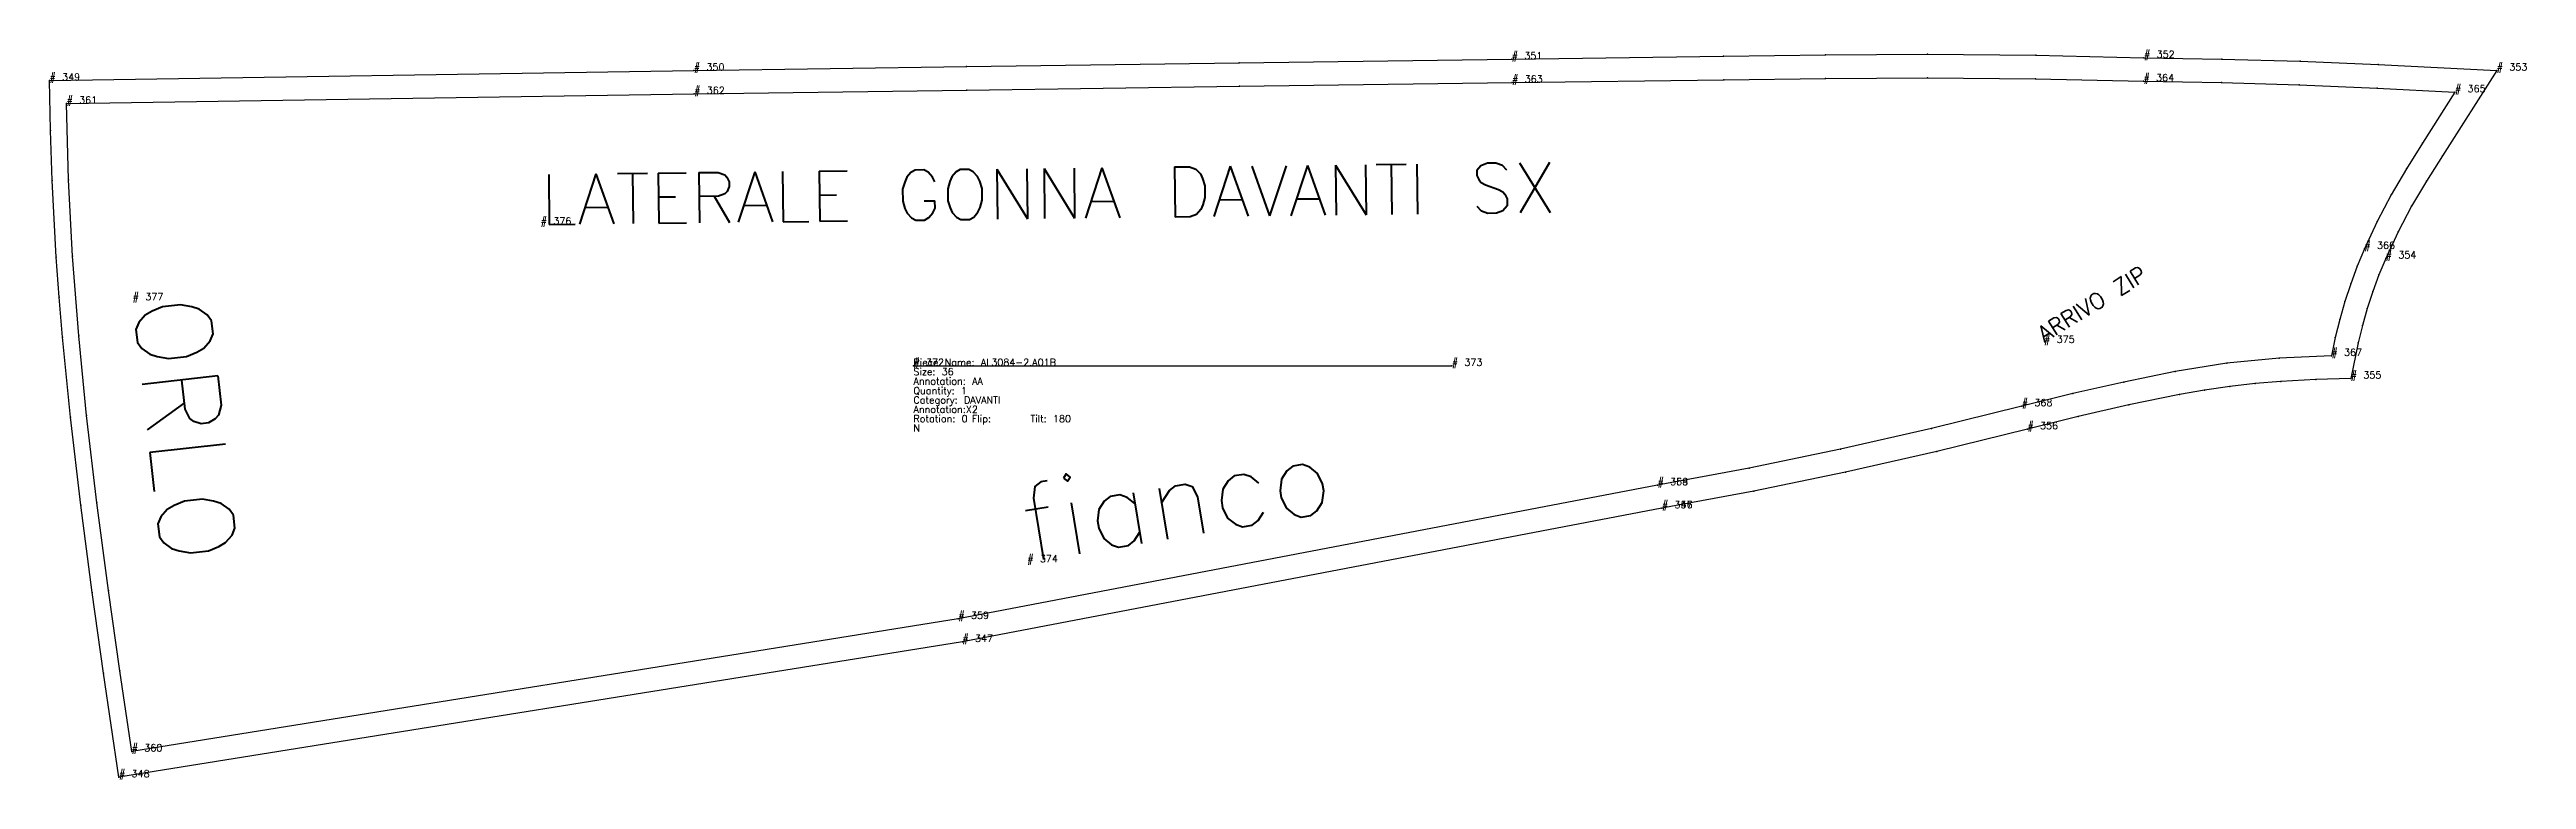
# Model space of a CAD drawing. Extents: x 0 to 9175, y -571 to 572.
# Drawn here: x 3304 to 4362, y -177 to 135 of the extents above; entities that cross this region are included whole.
import ezdxf

# ---------------------------------------------------------------- set-up
doc = ezdxf.new("R2010")
doc.units = 0
for name, color, linetype in [('1', 7, 'CONTINUOUS'), ('14', 7, 'CONTINUOUS'), ('15', 7, 'CONTINUOUS'), ('2', 1, 'CONTINUOUS'), ('3', 2, 'CONTINUOUS'), ('4', 3, 'CONTINUOUS'), ('7', 5, 'CONTINUOUS')]:
    doc.layers.add(name, color=color, linetype=linetype)
doc.styles.get("Standard").update_dxf_attribs({"font": 'txt', "bigfont": '   '})

# ---------------------------------------------------------------- blocks, each defined once
blk = doc.blocks.new('AL3084-2A01B')
at = {"layer": '1'}
blk.add_lwpolyline([(319.812, -60.774), (20.9, -117.879), (-339.495, -175.616), (-346.069, -131.268), (-350.887, -96.825), (-355.822, -59.398), (-360.262, -21.871), (-363.656, 12.249), (-365.079, 29.346), (-366.287, 46.459), (-367.976, 79.189), (-368.706, 100.562), (-369.15, 121.942), (-93.833, 126.23), (22.66, 127.835), (139.144, 129.44), (255.632, 131.045), (346.174, 132.252), (389.667, 132.838), (433.24, 133.109), (479.579, 132.679), (525.793, 131.566), (559.087, 131.046), (592.471, 130.12), (625.841, 128.786), (676.527, 126.144), (653.331, 89.734), (646.541, 78.96), (640.164, 68.213), (634.392, 57.241), (629.123, 45.96), (626.214, 38.953), (623.565, 31.827), (621.193, 24.606), (619.099, 17.299), (617.287, 9.916), (614.149, -5.38), (599.185, -5.747), (584.239, -6.602), (573.375, -7.524), (562.544, -8.758), (551.723, -10.357), (540.95, -12.257), (519.3, -16.679), (497.653, -21.554), (476.019, -26.952), (437.242, -36.499), (398.215, -45.334), (359.03, -53.433), (319.812, -60.774)], close=True, dxfattribs=at)
at = {"layer": '14'}
blk.add_lwpolyline([(317.954, -50.948), (19.171, -108.031), (-334.049, -164.616), (-339.141, -130.27), (-343.95, -95.883), (-348.876, -58.529), (-353.303, -21.114), (-356.683, 12.864), (-359.301, 46.907), (-360.981, 79.466), (-361.876, 112.054), (-93.687, 116.232), (22.798, 117.836), (139.282, 119.441), (255.767, 121.046), (346.307, 122.253), (389.765, 122.839), (433.225, 123.108), (479.412, 122.68), (525.59, 121.568), (558.878, 121.017), (592.157, 120.062), (625.422, 118.702), (658.668, 116.937), (644.833, 95.15), (637.969, 84.222), (631.403, 73.119), (625.413, 61.691), (619.972, 49.988), (616.907, 42.616), (614.125, 35.131), (611.633, 27.545), (609.433, 19.869), (607.53, 12.114), (605.925, 4.292), (583.54, 3.378), (561.249, 1.162), (539.149, -2.418), (517.2, -6.901), (495.344, -11.824), (473.613, -17.246), (434.943, -26.766), (396.099, -35.56), (357.098, -43.621), (317.954, -50.948)], close=True, dxfattribs=at)
at = {"layer": '2'}
for p in [(255.632, 131.045), (525.793, 131.566), (-369.15, 121.942), (-93.833, 126.23), (255.767, 121.046), (525.59, 121.568), (658.668, 116.937), (676.527, 126.144), (-361.876, 112.054), (-93.687, 116.232), (619.972, 49.988), (629.123, 45.96), (0, 0), (230.046, 0), (605.925, 4.292), (614.149, -5.38), (473.613, -17.246), (476.019, -26.952), (317.954, -50.948), (317.954, -50.948), (319.812, -60.774), (319.812, -60.774), (19.171, -108.031), (20.9, -117.879), (-334.049, -164.616), (-339.495, -175.616)]:
    blk.add_point(p, dxfattribs=at)
at = {"layer": '3'}
for p in [(22.66, 127.835), (139.144, 129.44), (346.174, 132.252), (389.667, 132.838), (433.24, 133.109), (479.579, 132.679), (559.087, 131.046), (592.471, 130.12), (625.841, 128.786), (22.798, 117.836), (139.282, 119.441), (346.307, 122.253), (389.765, 122.839), (433.225, 123.108), (479.412, 122.68), (558.878, 121.017), (592.157, 120.062), (625.422, 118.702), (-368.706, 100.562), (644.833, 95.15), (653.331, 89.734), (-367.976, 79.189), (-360.981, 79.466), (637.969, 84.222), (646.541, 78.96), (631.403, 73.119), (640.164, 68.213), (625.413, 61.691), (634.392, 57.241), (-366.287, 46.459), (-359.301, 46.907), (616.907, 42.616), (614.125, 35.131), (623.565, 31.827), (626.214, 38.953), (-365.079, 29.346), (611.633, 27.545), (621.193, 24.606), (-363.656, 12.249), (-356.683, 12.864), (607.53, 12.114), (609.433, 19.869), (619.099, 17.299), (561.249, 1.162), (583.54, 3.378), (617.287, 9.916), (517.2, -6.901), (539.149, -2.418), (551.723, -10.357), (562.544, -8.758), (573.375, -7.524), (584.239, -6.602), (599.185, -5.747), (-353.303, -21.114), (495.344, -11.824), (519.3, -16.679), (540.95, -12.257), (-360.262, -21.871), (434.943, -26.766), (497.653, -21.554), (396.099, -35.56), (437.242, -36.499), (357.098, -43.621), (398.215, -45.334), (-355.822, -59.398), (-348.876, -58.529), (359.03, -53.433), (-350.887, -96.825), (-343.95, -95.883), (-346.069, -131.268), (-339.141, -130.27)]:
    blk.add_point(p, dxfattribs=at)
at = {"layer": '4'}
for p in [(255.632, 131.045, 5), (525.793, 131.566, 5), (-93.833, 126.23, 5), (629.123, 45.96, 5), (476.019, -26.952, 5), (319.812, -60.774, 5), (319.812, -60.774, 5), (20.9, -117.879, 5)]:
    blk.add_point(p, dxfattribs=at)
at = {"layer": '7'}
blk.add_line((0, 0), (230.046, 0), dxfattribs=at)
at = {"layer": '1'}
for s, p in [('# 350', (-93.833, 126.23)), ('# 351', (255.632, 131.045)), ('# 352', (525.793, 131.566)), ('# 353', (676.527, 126.144)), ('# 349', (-369.15, 121.942)), ('# 354', (629.123, 45.96)), ('Piece Name: AL3084-2.A01B', (0, 0)), ('Annotation: AA', (0, -8)), ('Size: 36', (0, -4)), ('Quantity: 1', (0, -12)), ('# 355', (614.149, -5.38)), ('Annotation:X2', (0, -20)), ('Category: DAVANTI', (0, -16)), ('Rotation: 0', (0, -24)), ('Flip: ', (25, -24)), ('Tilt: 180', (50, -24)), ('N', (0, -28)), ('# 356', (476.019, -26.952)), ('# 346', (319.812, -60.774)), ('# 357', (319.812, -60.774)), ('# 347', (20.9, -117.879)), ('# 348', (-339.495, -175.616))]:
    blk.add_text(s, height=3, dxfattribs=at).set_placement(p)
at = {"layer": '14'}
for s, p in [('# 362', (-93.687, 116.232)), ('# 363', (255.767, 121.046)), ('# 364', (525.59, 121.568)), ('# 365', (658.668, 116.937)), ('# 361', (-361.876, 112.054)), ('# 366', (619.972, 49.988)), ('# 367', (605.925, 4.292)), ('# 368', (473.613, -17.246)), ('# 358', (317.954, -50.948)), ('# 369', (317.954, -50.948)), ('# 359', (19.171, -108.031)), ('# 360', (-334.049, -164.616))]:
    blk.add_text(s, height=3, dxfattribs=at).set_placement(p)
at = {"layer": '15'}
for s, height, rotation, p in [('LATERALE GONNA DAVANTI SX', 21.398, 0.679, (-159.269, 60.37)), ('ARRIVO ZIP', 6.865, 31.488, (483.114, 9.888)), ('ORLO', 32.501, -83.562, (-333.623, 28.061)), ('fianco', 32.953, 9.389, (48.635, -83.881))]:
    blk.add_text(s, height=height, rotation=rotation, dxfattribs=at).set_placement(p)
for s, p in [('# 376', (-159.269, 60.37)), ('# 377', (-333.623, 28.061)), ('# 375', (483.114, 9.888)), ('# 374', (48.635, -83.881))]:
    blk.add_text(s, height=3, dxfattribs=at).set_placement(p)
at = {"layer": '7'}
for s, p in [('# 372', (0, 0)), ('# 373', (230.046, 0))]:
    blk.add_text(s, height=3, dxfattribs=at).set_placement(p)

msp = doc.modelspace()

# ---------------------------------------------------------------- block references
at = {"layer": '1'}
msp.add_blockref('AL3084-2A01B', (3673.247, 0), dxfattribs=at)

doc.saveas('drawing.dxf')
